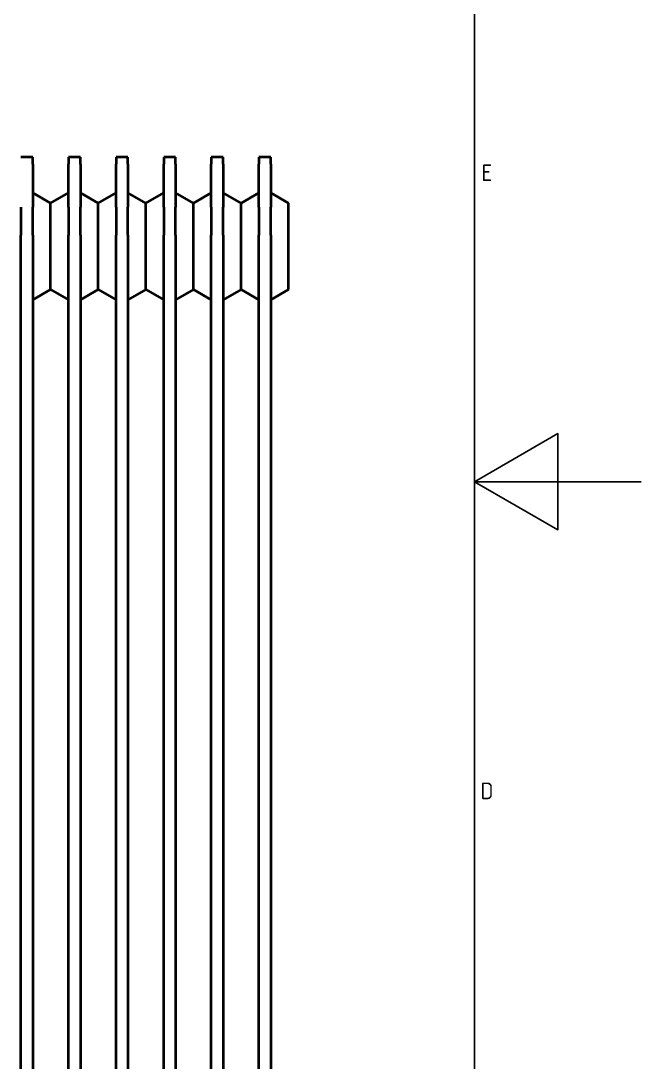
# Model space of a CAD drawing. Header units: millimetres. Extents: x 0 to 5887, y 0 to 4158.
# Drawn here: x 5366 to 5887, y 1591 to 2467 of the extents above; entities that cross this region are included whole.
import ezdxf

# ---------------------------------------------------------------- set-up
doc = ezdxf.new("R2010")
doc.units = ezdxf.units.MM
doc.header["$LTSCALE"] = 7
doc.layers.get('0').update_dxf_attribs({"color": 3, "lineweight": 25})
doc.layers.add('가시적인 것(ISO)', color=3, linetype='Continuous', lineweight=40)
doc.layers.add('경계(ISO)', color=7, linetype='Continuous', lineweight=25)
doc.styles.add('문자 텍스트_PSTEK_POSCO', font='isocp.shx')

# ---------------------------------------------------------------- blocks, each defined once
blk = doc.blocks.new('경계 Default Border')
at = {"layer": '경계(ISO)', "flags": 128}
for points in [[(20, 20), (20, 574), (821, 574), (821, 20), (20, 20)], [(841, 297), (821, 297), (831, 302.77), (831, 291.23), (821, 297)]]:
    blk.add_lwpolyline(points, dxfattribs=at)
at = {"layer": '경계(ISO)', "color": 2, "char_height": 2, "attachment_point": 7, "style": '문자 텍스트_PSTEK_POSCO'}
for s, insert in [('E', (821.83, 333.11)), ('D', (821.72, 258.86))]:
    blk.add_mtext(s, dxfattribs=dict(at, insert=insert))

msp = doc.modelspace()

# ---------------------------------------------------------------- linework, layer by layer
at = {"layer": '가시적인 것(ISO)'}
for p, q in [((5375.8357, 2351.9081), (5365.8357, 2351.9081)), ((5375.8357, 2345.8774), (5375.8357, 2351.9081)), ((5405.8357, 2351.9081), (5405.8357, 2345.8774)), ((5415.8357, 2351.9081), (5405.8357, 2351.9081)), ((5415.8357, 2345.8774), (5415.8357, 2351.9081)), ((5445.8357, 2351.9081), (5445.8357, 2345.8774)), ((5455.8357, 2351.9081), (5445.8357, 2351.9081)), ((5455.8357, 2345.8774), (5455.8357, 2351.9081)), ((5485.8357, 2351.9081), (5485.8357, 2345.8774)), ((5495.8357, 2351.9081), (5485.8357, 2351.9081)), ((5495.8357, 2345.8774), (5495.8357, 2351.9081)), ((5525.8357, 2351.9081), (5525.8357, 2345.8774)), ((5535.8357, 2351.9081), (5525.8357, 2351.9081)), ((5535.8357, 2345.8774), (5535.8357, 2351.9081)), ((5565.8357, 2351.9081), (5565.8357, 2345.8774)), ((5575.8357, 2351.9081), (5565.8357, 2351.9081)), ((5575.8357, 2345.8774), (5575.8357, 2351.9081)), ((5375.8357, 2345.8774), (5375.8357, 2309.7175)), ((5405.8357, 2309.7175), (5405.8357, 2345.8774)), ((5415.8357, 2345.8774), (5415.8357, 2309.7175)), ((5445.8357, 2309.7175), (5445.8357, 2345.8774)), ((5455.8357, 2345.8774), (5455.8357, 2309.7175)), ((5485.8357, 2309.7175), (5485.8357, 2345.8774)), ((5495.8357, 2345.8774), (5495.8357, 2309.7175)), ((5525.8357, 2309.7175), (5525.8357, 2345.8774)), ((5535.8357, 2345.8774), (5535.8357, 2309.7175)), ((5565.8357, 2309.7175), (5565.8357, 2345.8774)), ((5575.8357, 2345.8774), (5575.8357, 2309.7175)), ((5390.8357, 2313.2479), (5375.8357, 2321.9081)), ((5390.8357, 2313.2479), (5405.8357, 2321.9081)), ((5430.8357, 2313.2479), (5415.8357, 2321.9081)), ((5430.8357, 2313.2479), (5445.8357, 2321.9081)), ((5470.8357, 2313.2479), (5455.8357, 2321.9081)), ((5470.8357, 2313.2479), (5485.8357, 2321.9081)), ((5510.8357, 2313.2479), (5495.8357, 2321.9081)), ((5510.8357, 2313.2479), (5525.8357, 2321.9081)), ((5550.8357, 2313.2479), (5535.8357, 2321.9081)), ((5550.8357, 2313.2479), (5565.8357, 2321.9081)), ((5590.8357, 2313.2479), (5575.8357, 2321.9081)), ((5390.8357, 2240.5684), (5390.8357, 2313.2479)), ((5430.8357, 2240.5684), (5430.8357, 2313.2479)), ((5470.8357, 2240.5684), (5470.8357, 2313.2479)), ((5510.8357, 2240.5684), (5510.8357, 2313.2479)), ((5550.8357, 2240.5684), (5550.8357, 2313.2479)), ((5590.8357, 2240.5684), (5590.8357, 2313.2479)), ((5365.8357, 2309.7175), (5365.8357, 2286.2252)), ((5375.8357, 2286.2252), (5375.8357, 2309.7175)), ((5405.8357, 2309.7175), (5405.8357, 2286.2252)), ((5415.8357, 2286.2252), (5415.8357, 2309.7175)), ((5445.8357, 2309.7175), (5445.8357, 2286.2252)), ((5455.8357, 2286.2252), (5455.8357, 2309.7175)), ((5485.8357, 2309.7175), (5485.8357, 2286.2252)), ((5495.8357, 2286.2252), (5495.8357, 2309.7175)), ((5525.8357, 2309.7175), (5525.8357, 2286.2252)), ((5535.8357, 2286.2252), (5535.8357, 2309.7175)), ((5565.8357, 2309.7175), (5565.8357, 2286.2252)), ((5575.8357, 2286.2252), (5575.8357, 2309.7175)), ((5365.8357, 1317.5911), (5365.8357, 2286.2252)), ((5375.8357, 2286.2252), (5375.8357, 1317.5911)), ((5405.8357, 1317.5911), (5405.8357, 2286.2252)), ((5415.8357, 2286.2252), (5415.8357, 1317.5911)), ((5445.8357, 1317.5911), (5445.8357, 2286.2252)), ((5455.8357, 2286.2252), (5455.8357, 1317.5911)), ((5485.8357, 1317.5911), (5485.8357, 2286.2252)), ((5495.8357, 2286.2252), (5495.8357, 1317.5911)), ((5525.8357, 1317.5911), (5525.8357, 2286.2252)), ((5535.8357, 2286.2252), (5535.8357, 1317.5911)), ((5565.8357, 1317.5911), (5565.8357, 2286.2252)), ((5575.8357, 2286.2252), (5575.8357, 1317.5911)), ((5390.8357, 2240.5684), (5375.8357, 2231.9081)), ((5390.8357, 2240.5684), (5405.8357, 2231.9081)), ((5430.8357, 2240.5684), (5415.8357, 2231.9081)), ((5430.8357, 2240.5684), (5445.8357, 2231.9081)), ((5470.8357, 2240.5684), (5455.8357, 2231.9081)), ((5470.8357, 2240.5684), (5485.8357, 2231.9081)), ((5510.8357, 2240.5684), (5495.8357, 2231.9081)), ((5510.8357, 2240.5684), (5525.8357, 2231.9081)), ((5550.8357, 2240.5684), (5535.8357, 2231.9081)), ((5550.8357, 2240.5684), (5565.8357, 2231.9081)), ((5590.8357, 2240.5684), (5575.8357, 2231.9081))]:
    msp.add_line(p, q, dxfattribs=at)

# ---------------------------------------------------------------- block references
at = {"xscale": 7, "yscale": 7, "zscale": 7}
msp.add_blockref('경계 Default Border', (0, 0), dxfattribs=at)

doc.saveas('drawing.dxf')
